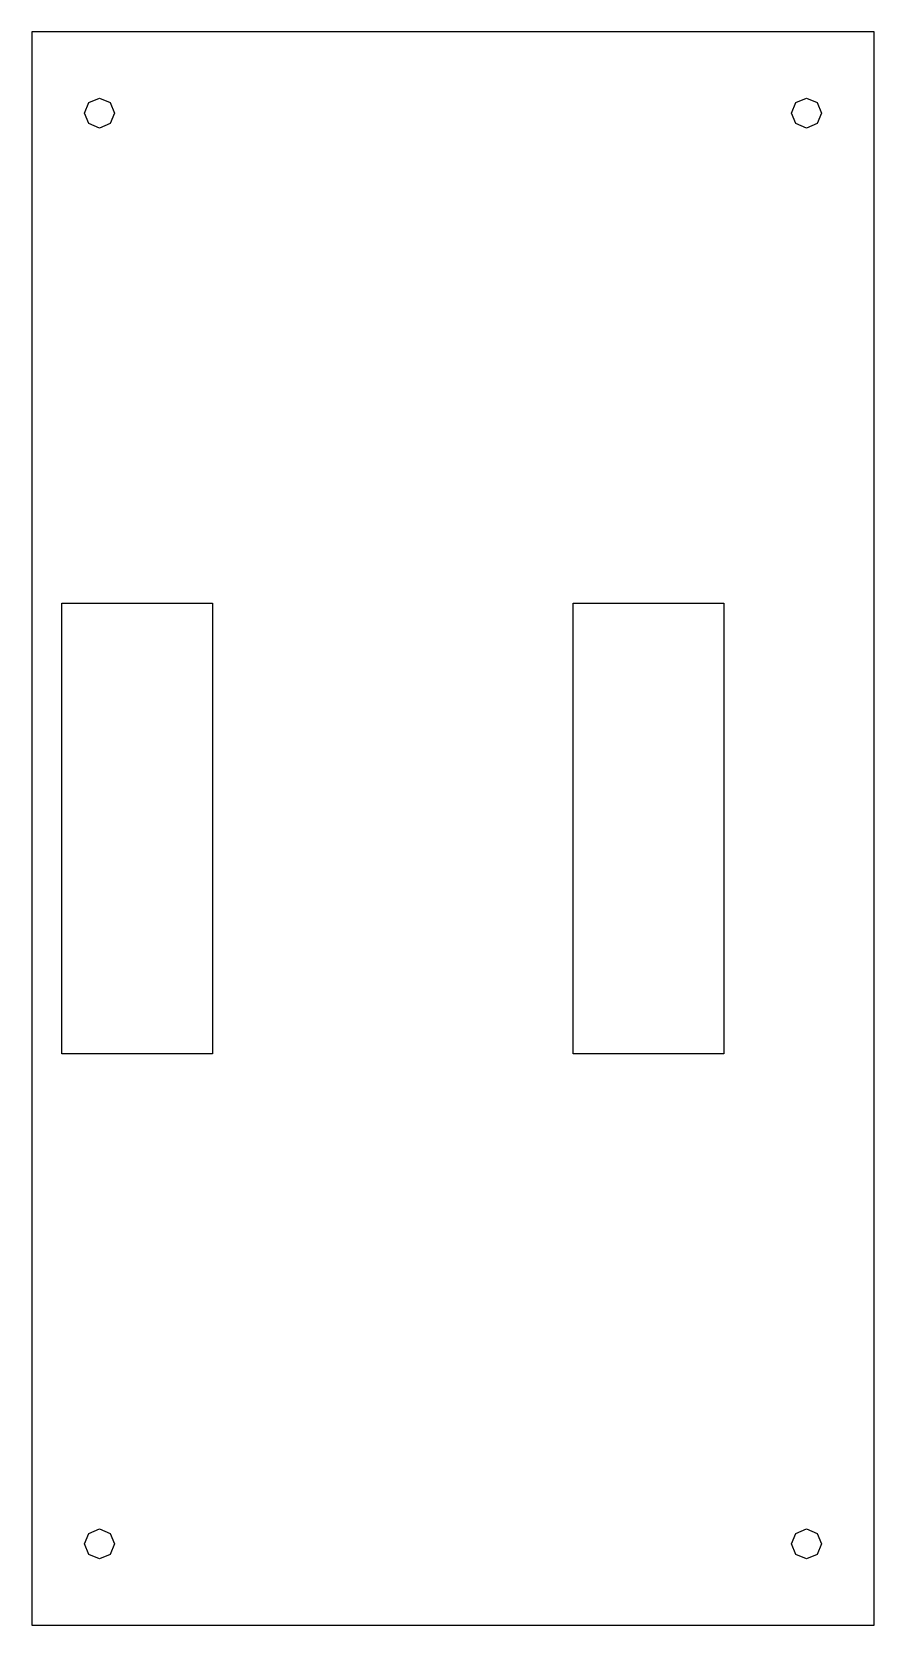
# Model space of a CAD drawing. Header units: metres. Extents: x 6.5 to 34.5, y 1.7 to 54.7.
import ezdxf

# ---------------------------------------------------------------- set-up
doc = ezdxf.new("R2010")
doc.units = ezdxf.units.M

msp = doc.modelspace()

# ---------------------------------------------------------------- linework, layer by layer
for p, q in [((34.5, 54.7), (6.5, 54.7)), ((6.5, 54.7), (6.5, 1.7)), ((34.5, 1.7), (34.5, 54.7)), ((8.39644, 52.3535), (8.75, 52.5)), ((8.75, 52.5), (9.10355, 52.3535)), ((31.8964, 52.3535), (32.25, 52.5)), ((32.25, 52.5), (32.6035, 52.3535)), ((8.25, 52), (8.39644, 52.3535)), ((8.39644, 51.6464), (8.25, 52)), ((9.10355, 52.3535), (9.25, 52)), ((9.25, 52), (9.10355, 51.6464)), ((31.75, 52), (31.8964, 52.3535)), ((31.8964, 51.6464), (31.75, 52)), ((32.6035, 52.3535), (32.75, 52)), ((32.75, 52), (32.6035, 51.6464)), ((8.75, 51.5), (8.39644, 51.6464)), ((9.10355, 51.6464), (8.75, 51.5)), ((32.25, 51.5), (31.8964, 51.6464)), ((32.6035, 51.6464), (32.25, 51.5)), ((7.5, 20.7), (7.5, 35.7)), ((7.5, 35.7), (12.5, 35.7)), ((12.5, 35.7), (12.5, 20.7)), ((24.5, 20.7), (24.5, 35.7)), ((24.5, 35.7), (29.5, 35.7)), ((29.5, 35.7), (29.5, 20.7)), ((12.5, 20.7), (7.5, 20.7)), ((29.5, 20.7), (24.5, 20.7)), ((8.39644, 4.75354), (8.75, 4.89999)), ((8.75, 4.89999), (9.10355, 4.75354)), ((31.8964, 4.75354), (32.25, 4.89999)), ((32.25, 4.89999), (32.6035, 4.75354)), ((8.25, 4.39999), (8.39644, 4.75354)), ((8.39644, 4.04643), (8.25, 4.39999)), ((9.10355, 4.75354), (9.25, 4.39999)), ((9.25, 4.39999), (9.10355, 4.04643)), ((31.75, 4.39999), (31.8964, 4.75354)), ((31.8964, 4.04643), (31.75, 4.39999)), ((32.6035, 4.75354), (32.75, 4.39999)), ((32.75, 4.39999), (32.6035, 4.04643)), ((8.75, 3.89999), (8.39644, 4.04643)), ((9.10355, 4.04643), (8.75, 3.89999)), ((32.25, 3.89999), (31.8964, 4.04643)), ((32.6035, 4.04643), (32.25, 3.89999)), ((6.5, 1.7), (34.5, 1.7))]:
    msp.add_line(p, q)

doc.saveas('drawing.dxf')
